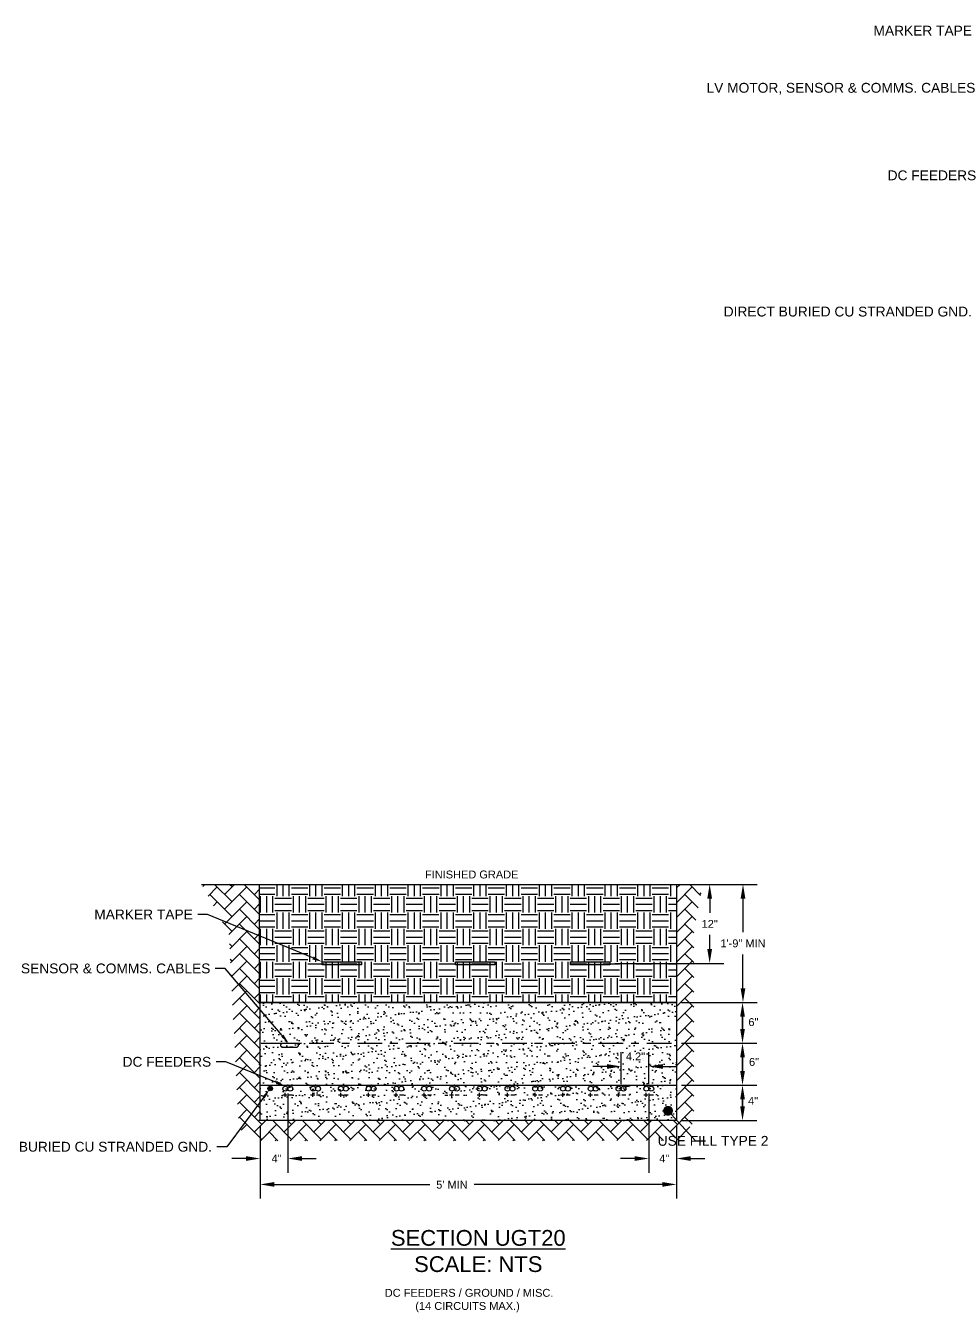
# Model space of a CAD drawing. Header units: feet. Extents: x -21 to 1000, y -35 to 71.
# Drawn here: x 921.69 to 933.46, y 41.56 to 57.9 of the extents above; entities that cross this region are included whole.
import ezdxf
from ezdxf import colors
from ezdxf.entities.mleader import LeaderData, LeaderLine
from ezdxf.math import Vec2, Vec3

# ---------------------------------------------------------------- set-up
doc = ezdxf.new("R2010")
doc.units = ezdxf.units.FT
doc.header["$MEASUREMENT"] = 0
doc.linetypes.add('CENTER', pattern=[2, 1.25, -0.25, 0.25, -0.25])
for name, color, linetype in [('E-CABL-HARN-CBHR', 2, 'Continuous'), ('E-CABL-INST', 1, 'INSTRUMENT_CABLE'), ('E-CABL-UG2', 142, 'GROUND_WIRE_G2'), ('E-FIN-GR', 4, 'Continuous'), ('E-MRKR-TREN', 6, 'Continuous'), ('E-TREN', 3, 'Continuous'), ('E-TREN-HATCH', 254, 'Continuous'), ('G-ANNO-TEXT', 1, 'Continuous'), ('G-DIMS', 7, 'Continuous'), ('G-TEXT', 7, 'Continuous'), ('text', 1, 'Continuous'), ('X-SES2-TREN_SECT$0$G-TEXT', 7, 'Continuous')]:
    doc.layers.add(name, color=color, linetype=linetype)
doc.styles.add('NEI-A', font='arial.ttf')
doc.styles.get("Standard").update_dxf_attribs({"font": 'arial.ttf'})
doc.linetypes.add('GROUND_WIRE_G2', pattern='A,1,-0.2,["G2",Standard,S=0.1,R=0,X=-0.1,Y=-0.05],-0.2', length=1.4)
doc.linetypes.add('INSTRUMENT_CABLE', pattern='A,1,-0.2,["INST",Standard,S=0.1,R=0,X=-0.09,Y=-0.05],-0.3', length=1.5)
doc.dimstyles.new('Annotative - Arch', dxfattribs={"dimscale": 0, "dimtxt": 0.1, "dimasz": 0.18, "dimexe": 0.18, "dimexo": 0.0625, "dimgap": 0.09, "dimtad": 0, "dimtih": 1, "dimtoh": 1, "dimdec": 4, "dimlfac": 12, "dimzin": 0, "dimdsep": 46, "dimlunit": 4, "dimtxsty": 'NEI-A', "dimcen": 0.09, "dimadec": 1, "dimazin": 0, "dimtfac": 1, "dimtdec": 4, "dimtofl": 0, "dimtmove": 0, "dimatfit": 3, "dimfxl": 1, "dimtolj": 1, "dimtzin": 0, "dimarcsym": 0})

# ---------------------------------------------------------------- blocks, each defined once
blk = doc.blocks.new('_Dot')
at = {"color": 0, "linetype": 'ByBlock', "lineweight": -2}
blk.add_line((-0.5, 0), (-1, 0), dxfattribs=at)
at = {"color": 0, "linetype": 'ByBlock', "const_width": 0.5}
blk.add_lwpolyline([(-0.25, 0, 1), (0.25, 0, 1)], format="xyb", close=True, dxfattribs=at)
blk = doc.blocks.new('*D133')
at = {"layer": 'Defpoints', "color": 0, "transparency": 16777216}
for p in [(929.962, 46.99), (930.377, 46.99), (929.109, 45.987)]:
    blk.add_point(p, dxfattribs=at)
at = {"layer": 'text', "color": 0, "lineweight": -2, "transparency": 16777216}
for p, q in [((930.025, 46.99), (930.557, 46.99)), ((930.377, 46.81), (930.377, 46.629)), ((930.377, 46.167), (930.377, 46.348)), ((929.171, 45.987), (930.557, 45.987))]:
    blk.add_line(p, q, dxfattribs=at)
at = {"layer": 'text', "color": 0, "transparency": 16777216}
for points in [[(930.347, 46.81), (930.407, 46.81), (930.377, 46.99)], [(930.347, 46.167), (930.407, 46.167), (930.377, 45.987)]]:
    blk.add_solid(points, dxfattribs=at)
at = {"layer": 'text', "color": 0, "transparency": 16777216, "insert": (930.377, 46.488), "char_height": 0.1, "attachment_point": 5, "style": 'NEI-A'}
blk.add_mtext('\\A1;12"', dxfattribs=at)
blk = doc.blocks.new('*D134')
at = {"layer": 'Defpoints', "color": 0, "transparency": 16777216}
for p in [(929.956, 46.99), (930.8, 46.99), (929.956, 45.49)]:
    blk.add_point(p, dxfattribs=at)
at = {"layer": 'text', "color": 0, "lineweight": -2, "transparency": 16777216}
for p, q in [((930.019, 46.99), (930.98, 46.99)), ((930.8, 46.81), (930.8, 46.381)), ((930.8, 45.67), (930.8, 46.099)), ((930.019, 45.49), (930.98, 45.49))]:
    blk.add_line(p, q, dxfattribs=at)
at = {"layer": 'text', "color": 0, "transparency": 16777216}
for points in [[(930.77, 46.81), (930.83, 46.81), (930.8, 46.99)], [(930.77, 45.67), (930.83, 45.67), (930.8, 45.49)]]:
    blk.add_solid(points, dxfattribs=at)
at = {"layer": 'text', "color": 0, "transparency": 16777216, "insert": (930.8, 46.24), "char_height": 0.1, "attachment_point": 5, "style": 'NEI-A'}
blk.add_mtext('\\A1;1\'-9" MIN', dxfattribs=at)
blk = doc.blocks.new('*D135')
at = {"layer": 'Defpoints', "color": 0, "transparency": 16777216}
for p in [(925.019, 44.395), (924.667, 43.99), (925.019, 43.508)]:
    blk.add_point(p, dxfattribs=at)
at = {"layer": 'text', "color": 0, "lineweight": -2, "transparency": 16777216}
for p, q in [((925.019, 44.332), (925.019, 43.328)), ((924.667, 43.927), (924.667, 43.328)), ((924.487, 43.508), (924.307, 43.508)), ((925.199, 43.508), (925.379, 43.508))]:
    blk.add_line(p, q, dxfattribs=at)
at = {"layer": 'text', "color": 0, "transparency": 16777216}
for points in [[(924.487, 43.538), (924.487, 43.478), (924.667, 43.508)], [(925.199, 43.538), (925.199, 43.478), (925.019, 43.508)]]:
    blk.add_solid(points, dxfattribs=at)
at = {"layer": 'text', "color": 0, "transparency": 16777216, "insert": (924.876, 43.508), "char_height": 0.1, "attachment_point": 5, "style": 'NEI-A'}
blk.add_mtext('\\A1;4"', dxfattribs=at)
blk = doc.blocks.new('*D136')
at = {"layer": 'Defpoints', "color": 0, "transparency": 16777216}
for p in [(929.956, 44.974), (929.956, 44.44), (930.794, 44.44)]:
    blk.add_point(p, dxfattribs=at)
at = {"layer": 'text', "color": 0, "lineweight": -2, "transparency": 16777216}
for p, q in [((930.019, 44.974), (930.974, 44.974)), ((930.794, 44.62), (930.794, 44.8)), ((930.794, 44.794), (930.794, 44.614)), ((930.019, 44.44), (930.974, 44.44))]:
    blk.add_line(p, q, dxfattribs=at)
at = {"layer": 'text', "color": 0, "transparency": 16777216}
for points in [[(930.764, 44.794), (930.824, 44.794), (930.794, 44.974)], [(930.764, 44.62), (930.824, 44.62), (930.794, 44.44)]]:
    blk.add_solid(points, dxfattribs=at)
at = {"layer": 'text', "color": 0, "transparency": 16777216, "insert": (930.94, 44.734), "char_height": 0.1, "attachment_point": 5, "style": 'NEI-A'}
blk.add_mtext('\\A1;6"', dxfattribs=at)
blk = doc.blocks.new('*D137')
at = {"layer": 'Defpoints', "color": 0, "transparency": 16777216}
for p in [(929.603, 44.395), (929.956, 43.99), (929.956, 43.508)]:
    blk.add_point(p, dxfattribs=at)
at = {"layer": 'text', "color": 0, "lineweight": -2, "transparency": 16777216}
for p, q in [((929.603, 44.332), (929.603, 43.328)), ((929.956, 43.927), (929.956, 43.328)), ((929.423, 43.508), (929.243, 43.508)), ((930.136, 43.508), (930.316, 43.508))]:
    blk.add_line(p, q, dxfattribs=at)
at = {"layer": 'text', "color": 0, "transparency": 16777216}
for points in [[(929.423, 43.538), (929.423, 43.478), (929.603, 43.508)], [(930.136, 43.538), (930.136, 43.478), (929.956, 43.508)]]:
    blk.add_solid(points, dxfattribs=at)
at = {"layer": 'text', "color": 0, "transparency": 16777216, "insert": (929.8, 43.508), "char_height": 0.1, "attachment_point": 5, "style": 'NEI-A'}
blk.add_mtext('\\A1;4"', dxfattribs=at)
blk = doc.blocks.new('*D138')
at = {"layer": 'Defpoints', "color": 0, "transparency": 16777216}
for p in [(929.603, 44.677), (929.251, 44.395), (929.603, 44.395)]:
    blk.add_point(p, dxfattribs=at)
at = {"layer": 'text', "color": 0, "lineweight": -2, "transparency": 16777216}
for p, q in [((929.251, 44.457), (929.251, 44.857)), ((929.603, 44.457), (929.603, 44.857)), ((929.071, 44.677), (928.891, 44.677)), ((929.783, 44.677), (929.963, 44.677))]:
    blk.add_line(p, q, dxfattribs=at)
at = {"layer": 'text', "color": 0, "transparency": 16777216}
for points in [[(929.071, 44.707), (929.071, 44.647), (929.251, 44.677)], [(929.783, 44.707), (929.783, 44.647), (929.603, 44.677)]]:
    blk.add_solid(points, dxfattribs=at)
at = {"layer": 'text', "color": 0, "transparency": 16777216, "insert": (929.435, 44.805), "char_height": 0.1, "attachment_point": 5, "style": 'NEI-A'}
blk.add_mtext('\\A1;4.2"', dxfattribs=at)
blk = doc.blocks.new('*D139')
at = {"layer": 'Defpoints', "color": 0, "transparency": 16777216}
for p in [(929.956, 45.49), (929.956, 44.974), (930.794, 44.974)]:
    blk.add_point(p, dxfattribs=at)
at = {"layer": 'text', "color": 0, "lineweight": -2, "transparency": 16777216}
for p, q in [((930.019, 45.49), (930.974, 45.49)), ((930.794, 45.154), (930.794, 45.334)), ((930.794, 45.31), (930.794, 45.13)), ((930.019, 44.974), (930.974, 44.974))]:
    blk.add_line(p, q, dxfattribs=at)
at = {"layer": 'text', "color": 0, "transparency": 16777216}
for points in [[(930.764, 45.31), (930.824, 45.31), (930.794, 45.49)], [(930.764, 45.154), (930.824, 45.154), (930.794, 44.974)]]:
    blk.add_solid(points, dxfattribs=at)
at = {"layer": 'text', "color": 0, "transparency": 16777216, "insert": (930.932, 45.24), "char_height": 0.1, "attachment_point": 5, "style": 'NEI-A'}
blk.add_mtext('\\A1;6"', dxfattribs=at)
blk = doc.blocks.new('*D140')
at = {"layer": 'Defpoints', "color": 0, "transparency": 16777216}
for p in [(929.956, 44.44), (929.956, 43.99), (930.794, 43.99)]:
    blk.add_point(p, dxfattribs=at)
at = {"layer": 'text', "color": 0, "lineweight": -2, "transparency": 16777216}
for p, q in [((930.019, 44.44), (930.974, 44.44)), ((930.794, 44.17), (930.794, 44.35)), ((930.794, 44.26), (930.794, 44.08)), ((930.019, 43.99), (930.974, 43.99))]:
    blk.add_line(p, q, dxfattribs=at)
at = {"layer": 'text', "color": 0, "transparency": 16777216}
for points in [[(930.764, 44.26), (930.824, 44.26), (930.794, 44.44)], [(930.764, 44.17), (930.824, 44.17), (930.794, 43.99)]]:
    blk.add_solid(points, dxfattribs=at)
at = {"layer": 'text', "color": 0, "transparency": 16777216, "insert": (930.928, 44.24), "char_height": 0.1, "attachment_point": 5, "style": 'NEI-A'}
blk.add_mtext('\\A1;4"', dxfattribs=at)
blk = doc.blocks.new('*D141')
at = {"layer": 'Defpoints', "color": 0, "transparency": 16777216}
for p in [(924.667, 43.99), (929.956, 43.99), (929.956, 43.179)]:
    blk.add_point(p, dxfattribs=at)
at = {"layer": 'text', "color": 0, "lineweight": -2, "transparency": 16777216}
for p, q in [((924.667, 43.927), (924.667, 42.999)), ((929.956, 43.927), (929.956, 42.999)), ((924.847, 43.179), (926.822, 43.179)), ((929.776, 43.179), (927.384, 43.179))]:
    blk.add_line(p, q, dxfattribs=at)
at = {"layer": 'text', "color": 0, "transparency": 16777216}
for points in [[(924.847, 43.209), (924.847, 43.149), (924.667, 43.179)], [(929.776, 43.209), (929.776, 43.149), (929.956, 43.179)]]:
    blk.add_solid(points, dxfattribs=at)
at = {"layer": 'text', "color": 0, "transparency": 16777216, "insert": (927.103, 43.175), "char_height": 0.1, "attachment_point": 5, "style": 'NEI-A'}
blk.add_mtext("\\A1;5' MIN", dxfattribs=at)

msp = doc.modelspace()

# ---------------------------------------------------------------- hatches: boundary and pattern name
at = {"layer": 'E-CABL-UG2', "linetype": 'Continuous'}
h = msp.add_hatch(color=256, dxfattribs=at)
edge = h.paths.add_edge_path()
edge.add_arc((924.7953235, 44.3974716), 0.0286458, 0, 360)
at = {"layer": 'E-MRKR-TREN', "linetype": 'Continuous'}
h = msp.add_hatch(color=256, dxfattribs=at)
h.dxf.hatch_style = 1
h.paths.add_polyline_path([(927.1488682, 46.0080393), (927.6488682, 46.0080393), (927.6488682, 45.9663726), (927.1488682, 45.9663726)])
h = msp.add_hatch(color=256, dxfattribs=at)
h.dxf.hatch_style = 1
h.paths.add_polyline_path([(927.1488682, 46.0080393), (927.6488682, 46.0080393), (927.6488682, 45.9663726), (927.1488682, 45.9663726)])
h = msp.add_hatch(color=256, dxfattribs=at)
h.dxf.hatch_style = 1
h.paths.add_polyline_path([(928.6088224, 46.0080393), (929.1088224, 46.0080393), (929.1088224, 45.9663726), (928.6088224, 45.9663726)])
h = msp.add_hatch(color=256, dxfattribs=at)
h.dxf.hatch_style = 1
h.paths.add_polyline_path([(928.6088224, 46.0080393), (929.1088224, 46.0080393), (929.1088224, 45.9663726), (928.6088224, 45.9663726)])
at = {"layer": 'E-TREN-HATCH', "linetype": 'Continuous'}
h = msp.add_hatch(dxfattribs=at)
h.set_pattern_fill('AR-HBONE', color=256, scale=0.033333)
h.set_pattern_definition([(45, (882.35534, 58.7419), (1e-17, 0.1885618), [0.4, -0.1333333]), (135, (882.44962, 58.83618), (1e-17, 0.1885618), [0.4, -0.1333333])])
h.paths.add_polyline_path([(930.2893478, 46.989706), (929.9562315, 46.989706), (929.9562315, 43.989706), (924.6606476, 43.989706), (924.6606476, 46.989706), (923.9221085, 46.989706), (924.2702769, 46.3656809), (924.3968836, 43.9006435), (924.5604173, 43.7339768), (929.9783082, 43.7378205), (930.1739015, 43.9659214), (930.1739015, 46.3970128)])
h = msp.add_hatch(dxfattribs=at)
h.set_pattern_fill('EARTH', color=256, scale=0.833333)
h.set_pattern_definition([(0, (882.35534, 58.7419), (0.2083333, 0.2083333), [0.2083333, -0.2083333]), (0, (882.35534, 58.82002), (0.2083333, 0.2083333), [0.2083333, -0.2083333]), (0, (882.35534, 58.89815), (0.2083333, 0.2083333), [0.2083333, -0.2083333]), (90, (882.38138, 58.9242), (-0.2083333, 0.2083333), [0.2083333, -0.2083333]), (90, (882.4595, 58.9242), (-0.2083333, 0.2083333), [0.2083333, -0.2083333]), (90, (882.53763, 58.9242), (-0.2083333, 0.2083333), [0.2083333, -0.2083333])])
h.paths.add_polyline_path([(924.6606476, 46.989706), (929.9562315, 46.989706), (929.9562315, 45.489706), (924.6606476, 45.489706)])
h = msp.add_hatch(dxfattribs=at)
h.set_pattern_fill('AR-SAND', color=252, scale=0.083333)
h.set_pattern_definition([(37.5, (882.35534, 58.7419), (-0.00524945, 0.16056865), [0, -0.12666667, 0, -0.14166667, 0, -0.13541667]), (7.5, (882.35534, 58.7419), (0.1474814, 0.2351788), [0, -0.06833333, 0, -0.11416667, 0, -0.04375]), (327.5, (882.25284, 58.7419), (0.25951182, 0.0004716), [0, -0.04166667, 0, -0.15, 0, -0.19583333]), (317.5, (882.25284, 58.7419), (0.2505106, 0.0731396), [0, -0.02083333, 0, -0.09833333, 0, -0.1125])])
h.paths.add_polyline_path([(924.6558662, 45.489706), (929.9562315, 45.489706), (929.9562315, 43.989706), (924.6558662, 43.989706)])

# ---------------------------------------------------------------- linework, layer by layer
for q in [(929.9562315, 44.4397746), (925.0186417, 44.4397746)]:
    msp.add_line((924.6659567, 44.4397746), q)
for p in [(925.0186417, 44.4397746), (925.3713267, 44.4397746), (925.3713267, 44.4397746), (925.7240117, 44.4397746), (925.7240117, 44.4397746), (926.0766967, 44.4397746), (926.0766967, 44.4397746), (926.4293817, 44.4397746), (926.4293817, 44.4397746), (926.7820666, 44.4397746), (926.7820666, 44.4397746), (927.1347516, 44.4397746), (927.1347516, 44.4397746), (927.4874366, 44.4397746), (927.4874366, 44.4397746), (927.8401216, 44.4397746), (927.8401216, 44.4397746), (928.1928066, 44.4397746), (928.1928066, 44.4397746), (928.5454916, 44.4397746), (928.5454916, 44.4397746), (928.8981765, 44.4397746), (928.8981765, 44.4397746), (929.2508615, 44.4397746), (929.2508615, 44.4397746), (929.6035465, 44.4397746), (929.6035465, 44.4397746)]:
    msp.add_point(p)
at = {"layer": 'E-CABL-HARN-CBHR', "linetype": 'Continuous'}
for centre in [(924.9873175, 44.3946298), (925.0498175, 44.3946298), (925.3400025, 44.3946298), (925.4025025, 44.3946298), (925.6926875, 44.3946298), (925.7551875, 44.3946298), (926.0453725, 44.3946298), (926.1078725, 44.3946298), (926.3980575, 44.3946298), (926.4605575, 44.3946298), (926.7507424, 44.3946298), (926.8132424, 44.3946298), (927.1034274, 44.3946298), (927.1659274, 44.3946298), (927.4561124, 44.3946298), (927.5186124, 44.3946298), (927.8087974, 44.3946298), (927.8712974, 44.3946298), (928.1614824, 44.3946298), (928.2239824, 44.3946298), (928.5141674, 44.3946298), (928.5766674, 44.3946298), (928.8668524, 44.3946298), (928.9293524, 44.3946298), (929.2195373, 44.3946298), (929.2820373, 44.3946298), (929.5722223, 44.3946298), (929.6347223, 44.3946298)]:
    msp.add_circle(centre, 0.03125, dxfattribs=at)
at = {"layer": 'E-CABL-INST', "linetype": 'Continuous', "flags": 128}
msp.add_lwpolyline([(924.9566444, 44.97357), (925.123311, 44.97357, -0.4142135672), (925.151436, 44.945445, -0.4142135058), (925.123311, 44.91732), (924.9566444, 44.91732, -0.4142135672), (924.9285194, 44.945445, -0.4141197229), (924.9566354, 44.97357, -0.0001601544)], format="xyb", dxfattribs=at)
at = {"layer": 'E-CABL-UG2', "linetype": 'Continuous'}
msp.add_circle((924.7953235, 44.3974716), 0.0286458, dxfattribs=at)
at = {"layer": 'E-FIN-GR', "flags": 128}
msp.add_lwpolyline([(923.9221085, 46.989706), (930.9429335, 46.989706)], dxfattribs=at)
at = {"layer": 'E-MRKR-TREN', "linetype": 'Continuous', "flags": 128}
for points in [[(927.1488682, 46.0080393), (927.6488682, 46.0080393), (927.6488682, 45.9663726), (927.1488682, 45.9663726)], [(928.6088224, 46.0080393), (929.1088224, 46.0080393), (929.1088224, 45.9663726), (928.6088224, 45.9663726)]]:
    msp.add_lwpolyline(points, close=True, dxfattribs=at)
at = {"layer": 'E-TREN', "color": 252, "linetype": 'Continuous'}
for points in [[(924.6606476, 46.989706), (929.9562315, 46.989706), (929.9562315, 45.489706), (924.6606476, 45.489706)], [(924.6659567, 45.489706), (929.9562315, 45.489706), (929.9562315, 43.989706), (924.6659567, 43.989706)]]:
    msp.add_lwpolyline(points, close=True, dxfattribs=at)
at = {"layer": 'G-DIMS', "linetype": 'CENTER', "ltscale": 0.25}
for points in [[(924.6785194, 44.97357), (929.9562315, 44.97357)], [(924.6659567, 44.4397746), (929.9562315, 44.4397746)]]:
    msp.add_lwpolyline(points, dxfattribs=at)
at = {"layer": 'G-TEXT'}
for p, q in [((924.9555105, 44.3175511), (925.007002, 44.3175511)), ((924.9812562, 44.3432968), (924.9812562, 44.2918053)), ((925.0283887, 44.3175511), (925.0798802, 44.3175511)), ((925.3081954, 44.3175511), (925.359687, 44.3175511)), ((925.3339412, 44.3432968), (925.3339412, 44.2918053)), ((925.3810736, 44.3175511), (925.4325652, 44.3175511)), ((925.6608804, 44.3175511), (925.712372, 44.3175511)), ((925.6866262, 44.3432968), (925.6866262, 44.2918053)), ((925.7337586, 44.3175511), (925.7852502, 44.3175511)), ((926.0135654, 44.3175511), (926.065057, 44.3175511)), ((926.0393112, 44.3432968), (926.0393112, 44.2918053)), ((926.0864436, 44.3175511), (926.1379352, 44.3175511)), ((926.3662504, 44.3175511), (926.417742, 44.3175511)), ((926.3919962, 44.3432968), (926.3919962, 44.2918053)), ((926.4391286, 44.3175511), (926.4906202, 44.3175511)), ((926.7189354, 44.3175511), (926.7704269, 44.3175511)), ((926.7446812, 44.3432968), (926.7446812, 44.2918053)), ((926.7918136, 44.3175511), (926.8433051, 44.3175511)), ((927.0716204, 44.3175511), (927.1231119, 44.3175511)), ((927.0973661, 44.3432968), (927.0973661, 44.2918053)), ((927.1444986, 44.3175511), (927.1959901, 44.3175511)), ((927.4243053, 44.3175511), (927.4757969, 44.3175511)), ((927.4500511, 44.3432968), (927.4500511, 44.2918053)), ((927.4971836, 44.3175511), (927.5486751, 44.3175511)), ((927.7769903, 44.3175511), (927.8284819, 44.3175511)), ((927.8027361, 44.3432968), (927.8027361, 44.2918053)), ((927.8498685, 44.3175511), (927.9013601, 44.3175511)), ((928.1296753, 44.3175511), (928.1811669, 44.3175511)), ((928.1554211, 44.3432968), (928.1554211, 44.2918053)), ((928.2025535, 44.3175511), (928.2540451, 44.3175511)), ((928.4823603, 44.3175511), (928.5338519, 44.3175511)), ((928.5081061, 44.3432968), (928.5081061, 44.2918053)), ((928.5552385, 44.3175511), (928.6067301, 44.3175511)), ((928.8350453, 44.3175511), (928.8865369, 44.3175511)), ((928.8607911, 44.3432968), (928.8607911, 44.2918053)), ((928.9079235, 44.3175511), (928.9594151, 44.3175511)), ((929.1877303, 44.3175511), (929.2392218, 44.3175511)), ((929.2134761, 44.3432968), (929.2134761, 44.2918053)), ((929.2606085, 44.3175511), (929.3121, 44.3175511)), ((929.5404153, 44.3175511), (929.5919068, 44.3175511)), ((929.566161, 44.3432968), (929.566161, 44.2918053)), ((929.6132935, 44.3175511), (929.664785, 44.3175511))]:
    msp.add_line(p, q, dxfattribs=at)

# ---------------------------------------------------------------- texts
at = {"layer": 'G-ANNO-TEXT', "insert": (927.4377021, 42.3319779), "char_height": 0.2, "attachment_point": 5, "style": 'NEI-A'}
msp.add_mtext_dynamic_manual_height_columns('{\\LSECTION UGT20\\P\\l\\C7;SCALE: NTS}', width=5.832687783, gutter_width=0.546875, heights=[0], dxfattribs=at)
at = {"layer": 'text', "insert": (927.3542723, 47.1147432), "char_height": 0.1, "attachment_point": 5, "style": 'NEI-A'}
msp.add_mtext_dynamic_manual_height_columns('FINISHED GRADE', width=1.462168794, gutter_width=0.546875, heights=[0], dxfattribs=at)
at = {"layer": 'X-SES2-TREN_SECT$0$G-TEXT', "insert": (927.3014622, 41.7036022), "char_height": 0.1, "attachment_point": 5, "style": 'NEI-A'}
msp.add_mtext_dynamic_manual_height_columns(' DC FEEDERS / GROUND / MISC.\\P(14 CIRCUITS MAX.)', width=5.021927083, gutter_width=0.546875, heights=[0], dxfattribs=at)

# ---------------------------------------------------------------- dimensions: what is measured, and where the dimension line sits
at = {"layer": 'text'}
for base, p1, p2, text, picture, middle in [((930.3772354, 46.989706), (929.1088224, 45.987206), (929.962392, 46.989706), '12"', '*D133', (930.3772354, 46.488456)), ((930.7997748, 46.989706), (929.9562315, 45.489706), (929.9562315, 46.989706), '1\'-9" MIN', '*D134', (930.7997748, 46.239706))]:
    dim = msp.add_linear_dim(base=base, p1=p1, p2=p2, angle=90, text=text, dimstyle='Annotative - Arch', override={"dimscale": 1, "dimtxsty": 'NEI-A', "dimtix": 0, "dimtofl": 0, "dimtmove": 2, "dimatfit": 3}, dxfattribs=at)
    dim.commit()
    dim.dimension.update_dxf_attribs({"geometry": picture, "text_midpoint": middle})
for base, p1, p2, text, picture, middle in [((930.7939021, 44.97357), (929.9562315, 45.489706), (929.9562315, 44.97357), '6"', '*D139', (930.9322887, 45.239706)), ((930.7939021, 44.4397746), (929.9562315, 44.97357), (929.9562315, 44.4397746), '6"', '*D136', (930.9402339, 44.7341604)), ((930.7939021, 43.989706), (929.9562315, 44.4397746), (929.9562315, 43.989706), '4"', '*D140', (930.9283159, 44.239706))]:
    dim = msp.add_linear_dim(base=base, p1=p1, p2=p2, angle=90, text=text, dimstyle='Annotative - Arch', override={"dimscale": 1, "dimtxsty": 'NEI-A', "dimtmove": 2}, dxfattribs=at)
    dim.commit()
    dim.dimension.update_dxf_attribs({"geometry": picture, "text_midpoint": middle, "dimtype": 160})
for base, p1, p2, text, picture, middle in [((929.6034723, 44.67737), (929.2507873, 44.3946298), (929.6034723, 44.3946298), '4.2"', '*D138', (929.4346323, 44.8054131)), ((925.0185675, 43.5076747), (924.6673538, 43.989706), (925.0185675, 44.3946298), '4"', '*D135', (924.8757924, 43.5076747)), ((929.9562315, 43.5076747), (929.6034723, 44.3946298), (929.9562315, 43.989706), '4"', '*D137', (929.8002194, 43.5076747)), ((929.9562315, 43.1787411), (924.6673538, 43.989706), (929.9562315, 43.989706), "5' MIN", '*D141', (927.1032483, 43.174502))]:
    dim = msp.add_linear_dim(base=base, p1=p1, p2=p2, text=text, dimstyle='Annotative - Arch', override={"dimscale": 1, "dimtxsty": 'NEI-A', "dimtmove": 2}, dxfattribs=at)
    dim.commit()
    dim.dimension.update_dxf_attribs({"geometry": picture, "text_midpoint": middle, "dimtype": 160})

# ---------------------------------------------------------------- leaders
ml = msp.add_multileader_mtext('Standard', dxfattribs=at)
ml.set_content('MARKER TAPE ', color=256, style='NEI-A')
ml.set_leader_properties()
ml.build(insert=Vec2(0, 0))
ml.multileader.update_dxf_attribs({"dogleg_length": 0.0104167, "arrow_head_size": 0.125, "scale": 12})
ctx = ml.context
ctx.base_point, ctx.scale, ctx.char_height, ctx.arrow_head_size, ctx.landing_gap_size, ctx.plane_origin = Vec3(932.914602, 57.8330431), 12, 0.125, 0.125, 0.0625, Vec3(935.5759943, 56.7489653)
ctx.text_align_type = 2
notes = []
notes.append((ctx, [(0, (1, 1, 0), (933.8965256, 57.8330431), (-1, 0), 0.125, [(0, [(935.9452584, 57.1586542)], 0, [])])]))
ctx.mtext.insert, ctx.mtext.width, ctx.mtext.alignment, ctx.mtext.flow_direction = Vec3(933.7090256, 57.8955431), 0.921927083, 3, 5
ml = msp.add_multileader_mtext('Standard', dxfattribs=at)
ml.set_content('LV MOTOR, SENSOR & COMMS. CABLES', color=256, style='NEI-A')
ml.set_leader_properties()
ml.build(insert=Vec2(0, 0))
ml.multileader.update_dxf_attribs({"dogleg_length": 0.0104167, "arrow_head_size": 0.125, "scale": 12})
ctx = ml.context
ctx.base_point, ctx.scale, ctx.char_height, ctx.arrow_head_size, ctx.landing_gap_size, ctx.plane_origin = Vec3(932.7570999, 57.1061303), 12, 0.125, 0.125, 0.0625, Vec3(935.9024195, 56.4929812)
ctx.text_align_type = 2
notes.append((ctx, [(0, (1, 1, 0), (933.9393134, 57.1061303), (-1, 0), 0.125, [(0, [(934.8270293, 56.1611542)], 0, [])])]))
ctx.mtext.insert, ctx.mtext.width, ctx.mtext.alignment, ctx.mtext.flow_direction = Vec3(933.7518134, 57.1696961), 1.28859375, 3, 5
ml = msp.add_multileader_mtext('Standard', dxfattribs=at)
ml.set_content('MARKER TAPE ', color=256, style='NEI-A')
ml.set_leader_properties()
ml.build(insert=Vec2(0, 0))
ml.multileader.update_dxf_attribs({"dogleg_length": 0.0104167, "arrow_head_size": 0.125, "scale": 12})
ctx = ml.context
ctx.base_point, ctx.scale, ctx.char_height, ctx.arrow_head_size, ctx.landing_gap_size, ctx.plane_origin = Vec3(944.21851, 57.0985032), 12, 0.125, 0.125, 0.0625, Vec3(947.1923579, 56.7790334)
ctx.text_align_type = 2
notes.append((ctx, [(0, (1, 1, 0), (945.6978757, 57.0985032), (-1, 0), 0.125, [(0, [(946.915745, 56.4085336)], 0, [])])]))
ctx.mtext.insert, ctx.mtext.width, ctx.mtext.alignment, ctx.mtext.flow_direction = Vec3(945.5103757, 57.1610459), 1.821927083, 3, 5
ml = msp.add_multileader_mtext('Standard', dxfattribs=at)
ml.set_content('CAMERA POWER CABLE 1" SCH. 40 PVC CONDUIT', color=256, style='NEI-A')
ml.set_leader_properties()
ml.build(insert=Vec2(0, 0))
ml.multileader.update_dxf_attribs({"dogleg_length": 0.0104167, "arrow_head_size": 0.125, "scale": 12})
ctx = ml.context
ctx.base_point, ctx.scale, ctx.char_height, ctx.arrow_head_size, ctx.landing_gap_size, ctx.plane_origin = Vec3(943.9538916, 56.4190325), 12, 0.125, 0.125, 0.0625, Vec3(947.5457378, 54.7866106)
ctx.text_align_type = 2
notes.append((ctx, [(0, (1, 1, 0), (945.6755833, 56.4190325), (-1, 0), 0.125, [(0, [(947.0392486, 55.3902003)], 0, [])])]))
ctx.mtext.insert, ctx.mtext.width, ctx.mtext.alignment, ctx.mtext.flow_direction = Vec3(945.4880833, 56.4825984), 1.830260417, 3, 5
ml = msp.add_multileader_mtext('Standard', dxfattribs=at)
ml.set_content('DC FEEDERS', color=256, style='NEI-A')
ml.set_leader_properties()
ml.build(insert=Vec2(0, 0))
ml.multileader.update_dxf_attribs({"dogleg_length": 0.0104167, "arrow_head_size": 0.125, "scale": 12})
ctx = ml.context
ctx.base_point, ctx.scale, ctx.char_height, ctx.arrow_head_size, ctx.landing_gap_size, ctx.plane_origin = Vec3(932.8986803, 55.9943814), 12, 0.125, 0.125, 0.0625, Vec3(935.9024195, 56.1767293)
ctx.text_align_type = 2
notes.append((ctx, [(0, (1, 1, 0), (933.9500104, 55.9943814), (-1, 0), 0.125, [(0, [(934.4655709, 55.6611542)], 0, [])])]))
ctx.mtext.insert, ctx.mtext.width, ctx.mtext.alignment, ctx.mtext.flow_direction = Vec3(933.7625104, 56.0579473), 0.90109375, 3, 5
ml = msp.add_multileader_mtext('Standard', dxfattribs=at)
ml.set_content('CAT6 ETHERNET CABLE ', color=256, style='NEI-A')
ml.set_leader_properties()
ml.build(insert=Vec2(0, 0))
ml.multileader.update_dxf_attribs({"dogleg_length": 0.0104167, "arrow_head_size": 0.125, "scale": 12})
ctx = ml.context
ctx.base_point, ctx.scale, ctx.char_height, ctx.arrow_head_size, ctx.landing_gap_size, ctx.plane_origin = Vec3(944.0102057, 55.3010606), 12, 0.125, 0.125, 0.0625, Vec3(947.531812, 54.5101888)
ctx.text_align_type = 2
notes.append((ctx, [(0, (1, 1, 0), (945.6839778, 55.3010606), (-1, 0), 0.125, [(0, [(946.6359854, 55.2496116)], 0, [])])]))
ctx.mtext.insert, ctx.mtext.width, ctx.mtext.alignment, ctx.mtext.flow_direction = Vec3(945.4964778, 55.3646264), 1.546927083, 3, 5
ml = msp.add_multileader_mtext('Standard', dxfattribs=at)
ml.set_content('DIRECT BURIED CU STRANDED GND.', color=256, style='NEI-A')
ml.set_leader_properties()
ml.build(insert=Vec2(0, 0))
ml.multileader.update_dxf_attribs({"dogleg_length": 0.0104167, "arrow_head_size": 0.125, "scale": 12})
ctx = ml.context
ctx.base_point, ctx.scale, ctx.char_height, ctx.arrow_head_size, ctx.landing_gap_size, ctx.plane_origin = Vec3(932.0135689, 54.2640326), 12, 0.125, 0.125, 0.0625, Vec3(935.5271219, 54.3289456)
ctx.text_align_type = 2
notes.append((ctx, [(0, (1, 1, 0), (933.8950492, 54.2640326), (-1, 0), 0.125, [(0, [(934.5490526, 55.1038625)], 0, [])])]))
ctx.mtext.insert, ctx.mtext.width, ctx.mtext.alignment, ctx.mtext.flow_direction = Vec3(933.7075492, 54.3275985), 2.371927083, 3, 5
ml = msp.add_multileader_mtext('Standard', dxfattribs=at)
ml.set_content('FO CABLE OUTSIDE OF CONDUIT', color=256, style='NEI-A')
ml.set_leader_properties()
ml.build(insert=Vec2(0, 0))
ml.multileader.update_dxf_attribs({"dogleg_length": 0.0104167, "arrow_head_size": 0.125, "scale": 12})
ctx = ml.context
ctx.base_point, ctx.scale, ctx.char_height, ctx.arrow_head_size, ctx.landing_gap_size, ctx.plane_origin = Vec3(943.7833117, 54.4975853), 12, 0.125, 0.125, 0.0625, Vec3(947.531812, 54.102124)
ctx.text_align_type = 2
notes.append((ctx, [(0, (1, 1, 0), (945.6979604, 54.4975853), (-1, 0), 0.125, [(0, [(946.7460583, 55.2209658)], 0, [])])]))
ctx.mtext.insert, ctx.mtext.width, ctx.mtext.alignment, ctx.mtext.flow_direction = Vec3(945.5104604, 54.5611511), 1.830260417, 3, 5
ml = msp.add_multileader_mtext('Standard', dxfattribs=at)
ml.set_content('USE FILL TYPE 2', color=256, style='NEI-A')
ml.set_leader_properties()
ml.set_arrow_properties(name='DOT')
ml.build(insert=Vec2(0, 0))
ml.multileader.update_dxf_attribs({"dogleg_length": 0.0104167, "arrow_head_size": 0.125, "scale": 12})
ctx = ml.context
ctx.base_point, ctx.scale, ctx.char_height, ctx.arrow_head_size, ctx.landing_gap_size, ctx.plane_origin = Vec3(941.2925088, 54.4910086), 12, 0.125, 0.125, 0.0625, Vec3(940.4669923, 53.4002205)
ctx.text_align_type = 2
notes.append((ctx, [(0, (1, 1, 0), (941.1675088, 54.4910086), (1, 0), 0.125, [(0, [(940.8165238, 54.8730394)], 0, [])])]))
ctx.mtext.insert, ctx.mtext.width, ctx.mtext.alignment, ctx.mtext.flow_direction = Vec3(942.0920484, 54.5535512), 0.960901709, 3, 5
ml = msp.add_multileader_mtext('Standard', dxfattribs=at)
ml.set_content('DC FEEDERS', color=256, style='NEI-A')
ml.set_leader_properties()
ml.build(insert=Vec2(0, 0))
ml.multileader.update_dxf_attribs({"dogleg_length": 0.0104167, "arrow_head_size": 0.125, "scale": 12})
ctx = ml.context
ctx.base_point, ctx.scale, ctx.char_height, ctx.arrow_head_size, ctx.landing_gap_size, ctx.plane_origin = Vec3(923.1816438, 44.735369), 12, 0.125, 0.125, 0.0625, Vec3(926.1042024, 44.9553497)
ctx.text_align_type = 2
notes.append((ctx, [(0, (1, 1, 0), (924.2329739, 44.735369), (-1, 0), 0.125, [(0, [(924.9897103, 44.4257881)], 0, [])])]))
ctx.mtext.insert, ctx.mtext.width, ctx.mtext.alignment, ctx.mtext.flow_direction = Vec3(924.0454739, 44.7989348), 0.90109375, 3, 5
ml = msp.add_multileader_mtext('Standard', dxfattribs=at)
ml.set_content('DIRECT BURIED CU STRANDED GND.', color=256, style='NEI-A')
ml.set_leader_properties()
ml.build(insert=Vec2(0, 0))
ml.multileader.update_dxf_attribs({"dogleg_length": 0.0104167, "arrow_head_size": 0.125, "scale": 12})
ctx = ml.context
ctx.base_point, ctx.scale, ctx.char_height, ctx.arrow_head_size, ctx.landing_gap_size, ctx.plane_origin = Vec3(923.0500697, 43.6567282), 12, 0.125, 0.125, 0.0625, Vec3(926.3950501, 43.6367276)
ctx.text_align_type = 2
notes.append((ctx, [(0, (1, 1, 0), (924.2434531, 43.6567282), (-1, 0), 0.125, [(0, [(924.784158, 44.382483)], 0, [])])]))
ctx.mtext.insert, ctx.mtext.width, ctx.mtext.alignment, ctx.mtext.flow_direction = Vec3(924.0559531, 43.720294), 1.221927083, 3, 5
ml = msp.add_multileader_mtext('Standard', dxfattribs=at)
ml.set_content('USE FILL TYPE 2', color=256, style='NEI-A')
ml.set_leader_properties()
ml.set_arrow_properties(name='DOT')
ml.build(insert=Vec2(0, 0))
ml.multileader.update_dxf_attribs({"dogleg_length": 0.0104167, "arrow_head_size": 0.125, "scale": 12})
ctx = ml.context
ctx.base_point, ctx.scale, ctx.char_height, ctx.arrow_head_size, ctx.landing_gap_size, ctx.plane_origin = Vec3(930.3237944, 43.732491), 12, 0.125, 0.125, 0.0625, Vec3(929.4982778, 42.641703)
ctx.text_align_type = 2
notes.append((ctx, [(0, (1, 1, 0), (930.1987944, 43.732491), (1, 0), 0.125, [(0, [(929.8478093, 44.1145218)], 0, [])])]))
ctx.mtext.insert, ctx.mtext.width, ctx.mtext.alignment, ctx.mtext.flow_direction = Vec3(931.1233339, 43.7950336), 1.12609375, 3, 5
for ctx, leaders in notes:
    for number, flags, end, landing, length, lines in leaders:
        leader = LeaderData()
        leader.index, (leader.has_last_leader_line, leader.has_dogleg_vector, leader.attachment_direction) = number, flags
        leader.last_leader_point, leader.dogleg_vector, leader.dogleg_length = Vec3(end), Vec3(landing), length
        for number, points, colour, breaks in lines:
            line = LeaderLine()
            line.index, line.vertices, line.color, line.breaks = number, Vec3.list(points), colors.encode_raw_color(colour), breaks
            leader.lines.append(line)
        ctx.leaders.append(leader)

# ---------------------------------------------------------------- next in the draw order: leaders
ml = msp.add_multileader_mtext('Standard', dxfattribs=at)
ml.set_content('MARKER TAPE ', color=256, style='NEI-A')
ml.set_leader_properties()
ml.build(insert=Vec2(0, 0))
ml.multileader.update_dxf_attribs({"dogleg_length": 0.0104167, "arrow_head_size": 0.125, "scale": 12})
ctx = ml.context
ctx.base_point, ctx.scale, ctx.char_height, ctx.arrow_head_size, ctx.landing_gap_size, ctx.plane_origin = Vec3(923.0172117, 46.6081254), 12, 0.125, 0.125, 0.0625, Vec3(923.9554116, 45.5775171)
ctx.text_align_type = 2
notes = []
notes.append((ctx, [(0, (1, 1, 0), (923.9991353, 46.6081254), (-1, 0), 0.125, [(0, [(925.453192, 46.0080393)], 0, [])])]))
ctx.mtext.insert, ctx.mtext.width, ctx.mtext.alignment, ctx.mtext.flow_direction = Vec3(923.8116353, 46.6706254), 0.921927083, 3, 5
ctx.mtext.has_bg_fill, ctx.mtext.bg_color, ctx.mtext.bg_scale_factor, ctx.mtext.bg_transparency, ctx.mtext.use_window_bg_color = 1, -1073741824, 1.5, 0, 1
for ctx, leaders in notes:
    for number, flags, end, landing, length, lines in leaders:
        leader = LeaderData()
        leader.index, (leader.has_last_leader_line, leader.has_dogleg_vector, leader.attachment_direction) = number, flags
        leader.last_leader_point, leader.dogleg_vector, leader.dogleg_length = Vec3(end), Vec3(landing), length
        for number, points, colour, breaks in lines:
            line = LeaderLine()
            line.index, line.vertices, line.color, line.breaks = number, Vec3.list(points), colors.encode_raw_color(colour), breaks
            leader.lines.append(line)
        ctx.leaders.append(leader)

# ---------------------------------------------------------------- next in the draw order: hatches: boundary and pattern name
at = {"layer": 'E-MRKR-TREN', "linetype": 'Continuous'}
h = msp.add_hatch(color=256, dxfattribs=at)
h.dxf.hatch_style = 1
h.paths.add_polyline_path([(925.453192, 46.0080393), (925.953192, 46.0080393), (925.953192, 45.9663726), (925.453192, 45.9663726)])
h = msp.add_hatch(color=256, dxfattribs=at)
h.dxf.hatch_style = 1
h.paths.add_polyline_path([(925.453192, 46.0080393), (925.953192, 46.0080393), (925.953192, 45.9663726), (925.453192, 45.9663726)])

# ---------------------------------------------------------------- next in the draw order: linework, layer by layer
at = {"layer": 'E-MRKR-TREN', "linetype": 'Continuous', "flags": 128}
msp.add_lwpolyline([(925.453192, 46.0080393), (925.953192, 46.0080393), (925.953192, 45.9663726), (925.453192, 45.9663726)], close=True, dxfattribs=at)

# ---------------------------------------------------------------- next in the draw order: leaders
at = {"layer": 'text'}
ml = msp.add_multileader_mtext('Standard', dxfattribs=at)
ml.set_content('LV MOTOR, SENSOR & COMMS. CABLES', color=256, style='NEI-A')
ml.set_leader_properties()
ml.build(insert=Vec2(0, 0))
ml.multileader.update_dxf_attribs({"dogleg_length": 0.0104167, "arrow_head_size": 0.125, "scale": 12})
ctx = ml.context
ctx.base_point, ctx.scale, ctx.char_height, ctx.arrow_head_size, ctx.landing_gap_size, ctx.plane_origin = Vec3(923.0402813, 45.9211109), 12, 0.125, 0.125, 0.0625, Vec3(926.1042024, 45.305397)
ctx.text_align_type = 2
notes = []
notes.append((ctx, [(0, (1, 1, 0), (924.2224948, 45.9211109), (-1, 0), 0.125, [(0, [(925.0288122, 44.97357)], 0, [])])]))
ctx.mtext.insert, ctx.mtext.width, ctx.mtext.alignment, ctx.mtext.flow_direction = Vec3(924.0349948, 45.9846767), 1.28859375, 3, 5
for ctx, leaders in notes:
    for number, flags, end, landing, length, lines in leaders:
        leader = LeaderData()
        leader.index, (leader.has_last_leader_line, leader.has_dogleg_vector, leader.attachment_direction) = number, flags
        leader.last_leader_point, leader.dogleg_vector, leader.dogleg_length = Vec3(end), Vec3(landing), length
        for number, points, colour, breaks in lines:
            line = LeaderLine()
            line.index, line.vertices, line.color, line.breaks = number, Vec3.list(points), colors.encode_raw_color(colour), breaks
            leader.lines.append(line)
        ctx.leaders.append(leader)

doc.saveas('drawing.dxf')
